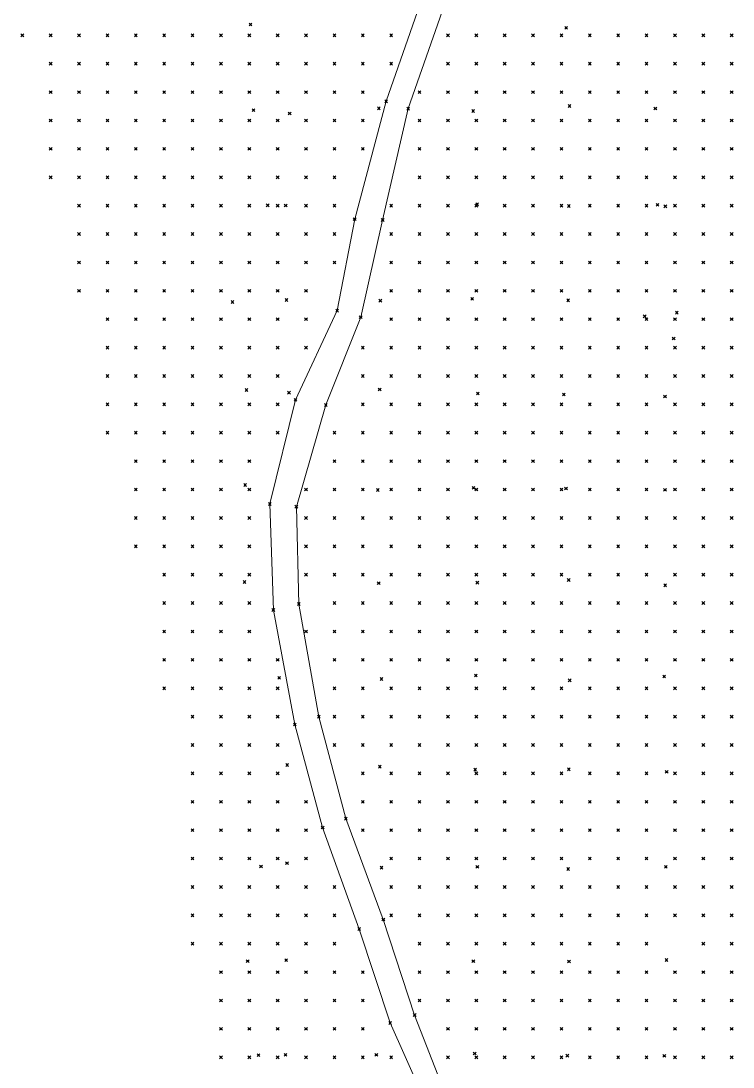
# Model space of a CAD drawing. Header units: metres. Extents: x 441556 to 446409, y 432338 to 461058.
# Drawn here: x 445964.6 to 446039.9, y 438629 to 438739.5 of the extents above; entities that cross this region are included whole.
import ezdxf

# ---------------------------------------------------------------- set-up
doc = ezdxf.new("R2010")
doc.units = ezdxf.units.M
doc.header["$MEASUREMENT"] = 0
doc.header["$PDMODE"] = 35
doc.header["$PDSIZE"] = 0.15
for name, color, linetype, lineweight in [('DTM-BRE-RevN_GRP_DRUM PAMANT', 2, 'Continuous', 0), ('DTM-BRE-RevN_GRP_DRUM PIATRA', 2, 'Continuous', 0), ('DTM-NOK-RevN_LIDAR_co_lidar', 91, 'Continuous', 0), ('DTM-NOK-RevN_RTK', 32, 'Continuous', 0)]:
    doc.layers.add(name, color=color, linetype=linetype, lineweight=lineweight)

msp = doc.modelspace()

# ---------------------------------------------------------------- linework, layer by layer
at = {"layer": 'DTM-BRE-RevN_GRP_DRUM PAMANT'}
for p, q in [((446008.356, 438745.81, 346.361), (446003.181, 438731.051, 347.78)), ((446003.181, 438731.051, 347.78), (445999.857, 438718.604, 346.541)), ((445999.857, 438718.604, 346.541), (445997.998, 438708.935, 345.435)), ((445997.998, 438708.935, 345.435), (445993.593, 438699.514, 344.61)), ((445993.593, 438699.514, 344.61), (445990.881, 438688.511, 343.679)), ((445990.881, 438688.511, 343.679), (445991.258, 438677.303, 342.579)), ((445991.258, 438677.303, 342.579), (445993.523, 438665.21, 341.849)), ((445993.523, 438665.21, 341.849), (445996.466, 438654.321, 341.461)), ((445996.466, 438654.321, 341.461), (446000.333, 438643.599, 340.901)), ((446000.333, 438643.599, 340.901), (446003.607, 438633.673, 340.483)), ((446003.607, 438633.673, 340.483), (446008.783, 438622.075, 339.126))]:
    msp.add_line(p, q, dxfattribs=at)
at = {"layer": 'DTM-BRE-RevN_GRP_DRUM PIATRA'}
for p, q in [((446005.515, 438730.278, 347.797), (446010.744, 438745.224, 346.622)), ((446002.812, 438718.503, 346.511), (446005.515, 438730.278, 347.797)), ((446000.498, 438708.242, 345.769), (446002.812, 438718.503, 346.511)), ((445996.809, 438698.972, 344.789), (446000.498, 438708.242, 345.769)), ((445993.696, 438688.213, 343.713), (445996.809, 438698.972, 344.789)), ((445993.953, 438677.936, 342.871), (445993.696, 438688.213, 343.713)), ((445996.069, 438666.032, 342.093), (445993.953, 438677.936, 342.871)), ((445998.926, 438655.26, 341.66), (445996.069, 438666.032, 342.093)), ((446002.884, 438644.602, 341.164), (445998.926, 438655.26, 341.66)), ((446006.192, 438634.511, 340.698), (446002.884, 438644.602, 341.164)), ((446010.739, 438622.906, 339.337), (446006.192, 438634.511, 340.698))]:
    msp.add_line(p, q, dxfattribs=at)
at = {"layer": 'DTM-NOK-RevN_LIDAR_co_lidar'}
for p in [(445964.724, 438738.022, 326.683), (445967.723, 438738.022, 327.562), (445970.723, 438738.022, 328.483), (445973.722, 438738.022, 329.759), (445976.721, 438738.022, 334.578), (445979.721, 438738.022, 337.151), (445982.72, 438738.022, 341.418), (445985.72, 438738.022, 343.899), (445988.719, 438738.022, 345.227), (445991.718, 438738.022, 345.487), (445994.718, 438738.022, 346.073), (445997.717, 438738.022, 346.595), (446000.716, 438738.022, 346.873), (446003.716, 438738.022, 347.033), (446009.715, 438738.022, 347.423), (446012.714, 438738.022, 348.307), (446015.713, 438738.022, 349.058), (446018.713, 438738.022, 350.143), (446021.712, 438738.022, 351.213), (446024.711, 438738.022, 352.033), (446027.711, 438738.022, 352.676), (446030.71, 438738.022, 353.186), (446033.71, 438738.022, 353.979), (446036.709, 438738.022, 354.449), (446039.708, 438738.022, 354.996), (445967.723, 438735.023, 327.469), (445970.723, 438735.023, 328.375), (445973.722, 438735.023, 329.382), (445976.721, 438735.023, 334.067), (445979.721, 438735.023, 337.734), (445982.72, 438735.023, 340.886), (445985.72, 438735.023, 344.367), (445988.719, 438735.023, 345.341), (445991.718, 438735.023, 345.487), (445994.718, 438735.023, 346.063), (445997.717, 438735.023, 346.599), (446000.716, 438735.023, 347.159), (446003.716, 438735.023, 347.516), (446009.715, 438735.023, 348.022), (446012.714, 438735.023, 348.745), (446015.713, 438735.023, 349.414), (446018.713, 438735.023, 350.378), (446021.712, 438735.023, 351.209), (446024.711, 438735.023, 351.951), (446027.711, 438735.023, 352.6), (446030.71, 438735.023, 353.113), (446033.71, 438735.023, 353.799), (446036.709, 438735.023, 354.309), (446039.708, 438735.023, 354.886), (445967.723, 438732.023, 327.107), (445970.723, 438732.023, 327.881), (445973.722, 438732.023, 330.404), (445976.721, 438732.023, 335.358), (445979.721, 438732.023, 338.59), (445982.72, 438732.023, 339.701), (445985.72, 438732.023, 342.309), (445988.719, 438732.023, 345.027), (445991.718, 438732.023, 345.536), (445994.718, 438732.023, 346.08), (445997.717, 438732.023, 346.649), (446000.716, 438732.023, 347.096), (446006.715, 438732.023, 347.748), (446009.715, 438732.023, 348.436), (446012.714, 438732.023, 348.974), (446015.713, 438732.023, 349.625), (446018.713, 438732.023, 350.284), (446021.712, 438732.023, 351.12), (446024.711, 438732.023, 351.771), (446027.711, 438732.023, 352.224), (446030.71, 438732.023, 352.707), (446033.71, 438732.023, 353.367), (446036.709, 438732.023, 354.028), (446039.708, 438732.023, 354.647), (445967.723, 438729.024, 327.109), (445970.723, 438729.024, 328.092), (445973.722, 438729.024, 332.687), (445976.721, 438729.024, 336.701), (445979.721, 438729.024, 337.466), (445982.72, 438729.024, 339.617), (445985.72, 438729.024, 341.015), (445988.719, 438729.024, 344.282), (445991.718, 438729.024, 345.492), (445994.718, 438729.024, 345.958), (445997.717, 438729.024, 346.492), (446000.716, 438729.024, 346.969), (446006.715, 438729.024, 347.767), (446009.715, 438729.024, 348.228), (446012.714, 438729.024, 348.894), (446015.713, 438729.024, 349.424), (446018.713, 438729.024, 350.109), (446021.712, 438729.024, 350.86), (446024.711, 438729.024, 351.343), (446027.711, 438729.024, 351.581), (446030.71, 438729.024, 352.005), (446033.71, 438729.024, 352.732), (446036.709, 438729.024, 353.583), (446039.708, 438729.024, 354.351), (445967.723, 438726.025, 326.865), (445970.723, 438726.025, 328.368), (445973.722, 438726.025, 333.764), (445976.721, 438726.025, 338.415), (445979.721, 438726.025, 338.369), (445982.72, 438726.025, 340.73), (445985.72, 438726.025, 341.189), (445988.719, 438726.025, 344.27), (445991.718, 438726.025, 345.408), (445994.718, 438726.025, 345.888), (445997.717, 438726.025, 346.308), (446000.716, 438726.025, 346.795), (446006.715, 438726.025, 347.51), (446009.715, 438726.025, 347.876), (446012.714, 438726.025, 348.507), (446015.713, 438726.025, 349.097), (446018.713, 438726.025, 349.802), (446021.712, 438726.025, 350.303), (446024.711, 438726.025, 350.742), (446027.711, 438726.025, 351.066), (446030.71, 438726.025, 351.587), (446033.71, 438726.025, 352.374), (446036.709, 438726.025, 353.312), (446039.708, 438726.025, 354.139), (445967.723, 438723.025, 326.594), (445970.723, 438723.025, 327.949), (445973.722, 438723.025, 333.05), (445976.721, 438723.025, 339.814), (445979.721, 438723.025, 342.762), (445982.72, 438723.025, 341.714), (445985.72, 438723.025, 343.277), (445988.719, 438723.025, 344.533), (445991.718, 438723.025, 345.125), (445994.718, 438723.025, 345.636), (445997.717, 438723.025, 346.144), (446006.715, 438723.025, 347.095), (446009.715, 438723.025, 347.586), (446012.714, 438723.025, 348.186), (446015.713, 438723.025, 348.78), (446018.713, 438723.025, 349.372), (446021.712, 438723.025, 349.902), (446024.711, 438723.025, 350.355), (446027.711, 438723.025, 350.787), (446030.71, 438723.025, 351.472), (446033.71, 438723.025, 352.349), (446036.709, 438723.025, 353.266), (446039.708, 438723.025, 353.931), (445970.723, 438720.026, 327.681), (445973.722, 438720.026, 332.22), (445976.721, 438720.026, 338.453), (445979.721, 438720.026, 342.038), (445982.72, 438720.026, 342.106), (445985.72, 438720.026, 343.725), (445988.719, 438720.026, 344.243), (445991.718, 438720.026, 344.841), (445994.718, 438720.026, 345.349), (445997.717, 438720.026, 345.977), (446003.716, 438720.026, 346.44), (446006.715, 438720.026, 346.802), (446009.715, 438720.026, 347.397), (446012.714, 438720.026, 348.093), (446015.713, 438720.026, 348.656), (446018.713, 438720.026, 349.191), (446021.712, 438720.026, 349.709), (446024.711, 438720.026, 350.264), (446027.711, 438720.026, 350.828), (446030.71, 438720.026, 351.586), (446033.71, 438720.026, 352.409), (446036.709, 438720.026, 353.171), (446039.708, 438720.026, 353.828), (445970.723, 438717.026, 328.768), (445973.722, 438717.026, 331.962), (445976.721, 438717.026, 335.718), (445979.721, 438717.026, 339.106), (445982.72, 438717.026, 340.755), (445985.72, 438717.026, 342.785), (445988.719, 438717.026, 344.08), (445991.718, 438717.026, 344.617), (445994.718, 438717.026, 345.052), (445997.717, 438717.026, 345.608), (446003.716, 438717.026, 346.083), (446006.715, 438717.026, 346.664), (446009.715, 438717.026, 347.359), (446012.714, 438717.026, 348.009), (446015.713, 438717.026, 348.601), (446018.713, 438717.026, 349.14), (446021.712, 438717.026, 349.673), (446024.711, 438717.026, 350.272), (446027.711, 438717.026, 350.923), (446030.71, 438717.026, 351.583), (446033.71, 438717.026, 352.388), (446036.709, 438717.026, 353.09), (446039.708, 438717.026, 353.726), (445970.723, 438714.027, 328.643), (445973.722, 438714.027, 331.125), (445976.721, 438714.027, 332.904), (445979.721, 438714.027, 336.851), (445982.72, 438714.027, 339.557), (445985.72, 438714.027, 342.018), (445988.719, 438714.027, 343.819), (445991.718, 438714.027, 344.327), (445994.718, 438714.027, 344.632), (445997.717, 438714.027, 345.065), (446003.716, 438714.027, 345.944), (446006.715, 438714.027, 346.579), (446009.715, 438714.027, 347.223), (446012.714, 438714.027, 347.83), (446015.713, 438714.027, 348.459), (446018.713, 438714.027, 349.092), (446021.712, 438714.027, 349.654), (446024.711, 438714.027, 350.261), (446027.711, 438714.027, 350.882), (446030.71, 438714.027, 351.497), (446033.71, 438714.027, 352.33), (446036.709, 438714.027, 353.093), (446039.708, 438714.027, 353.586), (445970.723, 438711.028, 327.123), (445973.722, 438711.028, 330.381), (445976.721, 438711.028, 332.563), (445979.721, 438711.028, 336.794), (445982.72, 438711.028, 338.552), (445985.72, 438711.028, 341.698), (445988.719, 438711.028, 343.184), (445991.718, 438711.028, 343.777), (445994.718, 438711.028, 344.124), (446003.716, 438711.028, 345.865), (446006.715, 438711.028, 346.421), (446009.715, 438711.028, 347.041), (446012.714, 438711.028, 347.652), (446015.713, 438711.028, 348.274), (446018.713, 438711.028, 348.986), (446021.712, 438711.028, 349.589), (446024.711, 438711.028, 350.194), (446027.711, 438711.028, 350.838), (446030.71, 438711.028, 351.428), (446033.71, 438711.028, 352.171), (446036.709, 438711.028, 352.75), (446039.708, 438711.028, 353.082), (445973.722, 438708.028, 330.719), (445976.721, 438708.028, 334.702), (445979.721, 438708.028, 337.457), (445982.72, 438708.028, 339.22), (445985.72, 438708.028, 342.185), (445988.719, 438708.028, 342.924), (445991.718, 438708.028, 343.404), (445994.718, 438708.028, 343.971), (446003.716, 438708.028, 345.696), (446006.715, 438708.028, 346.227), (446009.715, 438708.028, 346.875), (446012.714, 438708.028, 347.5), (446015.713, 438708.028, 348.108), (446018.713, 438708.028, 348.805), (446021.712, 438708.028, 349.421), (446024.711, 438708.028, 350.056), (446027.711, 438708.028, 350.82), (446030.71, 438708.028, 351.456), (446033.71, 438708.028, 351.919), (446036.709, 438708.028, 352.116), (446039.708, 438708.028, 352.49), (445973.722, 438705.029, 332.539), (445976.721, 438705.029, 336.909), (445979.721, 438705.029, 337.427), (445982.72, 438705.029, 339.545), (445985.72, 438705.029, 342.047), (445988.719, 438705.029, 343.235), (445991.718, 438705.029, 343.546), (445994.718, 438705.029, 344.19), (446000.716, 438705.029, 345.045), (446003.716, 438705.029, 345.526), (446006.715, 438705.029, 346.145), (446009.715, 438705.029, 346.734), (446012.714, 438705.029, 347.268), (446015.713, 438705.029, 347.84), (446018.713, 438705.029, 348.54), (446021.712, 438705.029, 349.21), (446024.711, 438705.029, 349.899), (446027.711, 438705.029, 350.685), (446030.71, 438705.029, 351.258), (446033.71, 438705.029, 351.602), (446036.709, 438705.029, 351.868), (446039.708, 438705.029, 352.296), (445973.722, 438702.03, 334.054), (445976.721, 438702.03, 337.969), (445979.721, 438702.03, 338.34), (445982.72, 438702.03, 339.685), (445985.72, 438702.03, 341.591), (445988.719, 438702.03, 343.259), (445991.718, 438702.03, 343.63), (446000.716, 438702.03, 344.987), (446003.716, 438702.03, 345.504), (446006.715, 438702.03, 346.067), (446009.715, 438702.03, 346.58), (446012.714, 438702.03, 347.075), (446015.713, 438702.03, 347.678), (446018.713, 438702.03, 348.329), (446021.712, 438702.03, 349.057), (446024.711, 438702.03, 349.763), (446027.711, 438702.03, 350.372), (446030.71, 438702.03, 350.939), (446033.71, 438702.03, 351.271), (446036.709, 438702.03, 351.689), (446039.708, 438702.03, 352.269), (445973.722, 438699.03, 332.6), (445976.721, 438699.03, 335.137), (445979.721, 438699.03, 338.53), (445982.72, 438699.03, 339.324), (445985.72, 438699.03, 341.189), (445988.719, 438699.03, 343.211), (445991.718, 438699.03, 343.581), (446000.716, 438699.03, 345.034), (446003.716, 438699.03, 345.535), (446006.715, 438699.03, 345.977), (446009.715, 438699.03, 346.545), (446012.714, 438699.03, 347.079), (446015.713, 438699.03, 347.62), (446018.713, 438699.03, 348.268), (446021.712, 438699.03, 348.984), (446024.711, 438699.03, 349.616), (446027.711, 438699.03, 350.085), (446030.71, 438699.03, 350.541), (446033.71, 438699.03, 350.938), (446036.709, 438699.03, 351.508), (446039.708, 438699.03, 351.982), (445973.722, 438696.031, 330.172), (445976.721, 438696.031, 333.365), (445979.721, 438696.031, 337.648), (445982.72, 438696.031, 339.152), (445985.72, 438696.031, 341.131), (445988.719, 438696.031, 343.092), (445991.718, 438696.031, 343.575), (445997.717, 438696.031, 344.555), (446000.716, 438696.031, 345.028), (446003.716, 438696.031, 345.525), (446006.715, 438696.031, 345.984), (446009.715, 438696.031, 346.647), (446012.714, 438696.031, 347.295), (446015.713, 438696.031, 347.818), (446018.713, 438696.031, 348.362), (446021.712, 438696.031, 348.903), (446024.711, 438696.031, 349.426), (446027.711, 438696.031, 349.916), (446030.71, 438696.031, 350.387), (446033.71, 438696.031, 350.805), (446036.709, 438696.031, 351.263), (446039.708, 438696.031, 351.522), (445976.721, 438693.031, 332.561), (445979.721, 438693.031, 337.322), (445982.72, 438693.031, 339.673), (445985.72, 438693.031, 341.942), (445988.719, 438693.031, 343.027), (445997.717, 438693.031, 344.493), (446000.716, 438693.031, 345.019), (446003.716, 438693.031, 345.615), (446006.715, 438693.031, 346.13), (446009.715, 438693.031, 346.812), (446012.714, 438693.031, 347.41), (446015.713, 438693.031, 347.921), (446018.713, 438693.031, 348.373), (446021.712, 438693.031, 348.833), (446024.711, 438693.031, 349.199), (446027.711, 438693.031, 349.755), (446030.71, 438693.031, 350.206), (446033.71, 438693.031, 350.589), (446036.709, 438693.031, 350.941), (446039.708, 438693.031, 351.075), (445976.721, 438690.032, 332.031), (445979.721, 438690.032, 336.562), (445982.72, 438690.032, 339.974), (445985.72, 438690.032, 343.146), (445988.719, 438690.032, 343.118), (445994.718, 438690.032, 343.662), (445997.717, 438690.032, 344.322), (446000.716, 438690.032, 344.872), (446003.716, 438690.032, 345.5), (446006.715, 438690.032, 346.104), (446009.715, 438690.032, 346.65), (446012.714, 438690.032, 347.099), (446015.713, 438690.032, 347.537), (446018.713, 438690.032, 348.014), (446021.712, 438690.032, 348.467), (446024.711, 438690.032, 348.844), (446027.711, 438690.032, 349.351), (446030.71, 438690.032, 349.714), (446033.71, 438690.032, 350.168), (446036.709, 438690.032, 350.45), (446039.708, 438690.032, 350.446), (445976.721, 438687.033, 331.792), (445979.721, 438687.033, 335.18), (445982.72, 438687.033, 341.52), (445985.72, 438687.033, 344.083), (445988.719, 438687.033, 343.059), (445994.718, 438687.033, 343.359), (445997.717, 438687.033, 343.967), (446000.716, 438687.033, 344.538), (446003.716, 438687.033, 345.143), (446006.715, 438687.033, 345.782), (446009.715, 438687.033, 346.263), (446012.714, 438687.033, 346.621), (446015.713, 438687.033, 346.977), (446018.713, 438687.033, 347.425), (446021.712, 438687.033, 347.993), (446024.711, 438687.033, 348.472), (446027.711, 438687.033, 348.868), (446030.71, 438687.033, 349.246), (446033.71, 438687.033, 349.617), (446036.709, 438687.033, 349.841), (446039.708, 438687.033, 349.943), (445976.721, 438684.033, 332.461), (445979.721, 438684.033, 334.908), (445982.72, 438684.033, 341.71), (445985.72, 438684.033, 342.735), (445988.719, 438684.033, 342.758), (445994.718, 438684.033, 343.122), (445997.717, 438684.033, 343.652), (446000.716, 438684.033, 344.261), (446003.716, 438684.033, 344.83), (446006.715, 438684.033, 345.295), (446009.715, 438684.033, 345.856), (446012.714, 438684.033, 346.146), (446015.713, 438684.033, 346.477), (446018.713, 438684.033, 346.889), (446021.712, 438684.033, 347.474), (446024.711, 438684.033, 347.939), (446027.711, 438684.033, 348.214), (446030.71, 438684.033, 348.624), (446033.71, 438684.033, 349.033), (446036.709, 438684.033, 349.28), (446039.708, 438684.033, 349.58), (445979.721, 438681.034, 336.161), (445982.72, 438681.034, 340.852), (445985.72, 438681.034, 343.015), (445988.719, 438681.034, 342.691), (445994.718, 438681.034, 342.958), (445997.717, 438681.034, 343.46), (446000.716, 438681.034, 344.043), (446003.716, 438681.034, 344.482), (446006.715, 438681.034, 344.815), (446009.715, 438681.034, 345.411), (446012.714, 438681.034, 345.769), (446015.713, 438681.034, 346.165), (446018.713, 438681.034, 346.621), (446021.712, 438681.034, 347.093), (446024.711, 438681.034, 347.389), (446027.711, 438681.034, 347.747), (446030.71, 438681.034, 348.097), (446033.71, 438681.034, 348.607), (446036.709, 438681.034, 348.824), (446039.708, 438681.034, 349.165), (445979.721, 438678.035, 335.629), (445982.72, 438678.035, 340.142), (445985.72, 438678.035, 342.472), (445988.719, 438678.035, 342.729), (445997.717, 438678.035, 343.295), (446000.716, 438678.035, 343.764), (446003.716, 438678.035, 344.118), (446006.715, 438678.035, 344.479), (446009.715, 438678.035, 345.027), (446012.714, 438678.035, 345.575), (446015.713, 438678.035, 346.078), (446018.713, 438678.035, 346.397), (446021.712, 438678.035, 346.62), (446024.711, 438678.035, 346.849), (446027.711, 438678.035, 347.365), (446030.71, 438678.035, 347.746), (446033.71, 438678.035, 348.134), (446036.709, 438678.035, 348.325), (446039.708, 438678.035, 348.745), (445979.721, 438675.035, 334.583), (445982.72, 438675.035, 339.345), (445985.72, 438675.035, 340.48), (445988.719, 438675.035, 341.961), (445994.718, 438675.035, 342.552), (445997.717, 438675.035, 343.123), (446000.716, 438675.035, 343.493), (446003.716, 438675.035, 343.803), (446006.715, 438675.035, 344.227), (446009.715, 438675.035, 344.895), (446012.714, 438675.035, 345.446), (446015.713, 438675.035, 345.91), (446018.713, 438675.035, 345.928), (446021.712, 438675.035, 346.053), (446024.711, 438675.035, 346.36), (446027.711, 438675.035, 346.957), (446030.71, 438675.035, 347.264), (446033.71, 438675.035, 347.63), (446036.709, 438675.035, 347.92), (446039.708, 438675.035, 348.351), (445979.721, 438672.036, 332.744), (445982.72, 438672.036, 338.734), (445985.72, 438672.036, 339.792), (445988.719, 438672.036, 341.025), (445991.718, 438672.036, 341.697), (445997.717, 438672.036, 342.954), (446000.716, 438672.036, 343.265), (446003.716, 438672.036, 343.495), (446006.715, 438672.036, 344.003), (446009.715, 438672.036, 344.663), (446012.714, 438672.036, 345.132), (446015.713, 438672.036, 345.474), (446018.713, 438672.036, 345.502), (446021.712, 438672.036, 345.647), (446024.711, 438672.036, 346.024), (446027.711, 438672.036, 346.529), (446030.71, 438672.036, 346.99), (446033.71, 438672.036, 347.212), (446036.709, 438672.036, 347.631), (446039.708, 438672.036, 348.101), (445979.721, 438669.036, 331.849), (445982.72, 438669.036, 336.74), (445985.72, 438669.036, 340.019), (445988.719, 438669.036, 340.607), (445991.718, 438669.036, 341.382), (445997.717, 438669.036, 342.624), (446000.716, 438669.036, 342.951), (446003.716, 438669.036, 343.148), (446006.715, 438669.036, 343.628), (446009.715, 438669.036, 344.167), (446012.714, 438669.036, 344.667), (446015.713, 438669.036, 345.002), (446018.713, 438669.036, 345.116), (446021.712, 438669.036, 345.369), (446024.711, 438669.036, 345.823), (446027.711, 438669.036, 346.3), (446030.71, 438669.036, 346.85), (446033.71, 438669.036, 347.099), (446036.709, 438669.036, 347.555), (446039.708, 438669.036, 347.932), (445982.72, 438666.037, 334.46), (445985.72, 438666.037, 339.16), (445988.719, 438666.037, 340.757), (445991.718, 438666.037, 341.518), (445997.717, 438666.037, 342.258), (446000.716, 438666.037, 342.606), (446003.716, 438666.037, 342.824), (446006.715, 438666.037, 343.316), (446009.715, 438666.037, 343.752), (446012.714, 438666.037, 344.169), (446015.713, 438666.037, 344.576), (446018.713, 438666.037, 344.781), (446021.712, 438666.037, 345.136), (446024.711, 438666.037, 345.534), (446027.711, 438666.037, 346.126), (446030.71, 438666.037, 346.663), (446033.71, 438666.037, 346.916), (446036.709, 438666.037, 347.38), (446039.708, 438666.037, 347.768), (445982.72, 438663.038, 332.579), (445985.72, 438663.038, 337.403), (445988.719, 438663.038, 340.898), (445991.718, 438663.038, 341.203), (445997.717, 438663.038, 341.965), (446000.716, 438663.038, 342.319), (446003.716, 438663.038, 342.542), (446006.715, 438663.038, 343.025), (446009.715, 438663.038, 343.411), (446012.714, 438663.038, 343.731), (446015.713, 438663.038, 344.243), (446018.713, 438663.038, 344.555), (446021.712, 438663.038, 344.893), (446024.711, 438663.038, 345.307), (446027.711, 438663.038, 345.804), (446030.71, 438663.038, 346.322), (446033.71, 438663.038, 346.617), (446036.709, 438663.038, 346.981), (446039.708, 438663.038, 347.369), (445982.72, 438660.038, 331.895), (445985.72, 438660.038, 336.91), (445988.719, 438660.038, 340.752), (445991.718, 438660.038, 340.775), (446000.716, 438660.038, 342.102), (446003.716, 438660.038, 342.369), (446006.715, 438660.038, 342.847), (446009.715, 438660.038, 343.25), (446012.714, 438660.038, 343.599), (446015.713, 438660.038, 343.979), (446018.713, 438660.038, 344.362), (446021.712, 438660.038, 344.648), (446024.711, 438660.038, 345.093), (446027.711, 438660.038, 345.423), (446030.71, 438660.038, 345.877), (446033.71, 438660.038, 346.238), (446036.709, 438660.038, 346.636), (446039.708, 438660.038, 347.034), (445982.72, 438657.039, 334.449), (445985.72, 438657.039, 339.109), (445988.719, 438657.039, 340.372), (445991.718, 438657.039, 340.58), (445994.718, 438657.039, 341.333), (446000.716, 438657.039, 341.888), (446003.716, 438657.039, 342.269), (446006.715, 438657.039, 342.703), (446009.715, 438657.039, 343.099), (446012.714, 438657.039, 343.486), (446015.713, 438657.039, 343.773), (446018.713, 438657.039, 344.211), (446021.712, 438657.039, 344.46), (446024.711, 438657.039, 344.775), (446027.711, 438657.039, 345.046), (446030.71, 438657.039, 345.54), (446033.71, 438657.039, 345.896), (446036.709, 438657.039, 346.393), (446039.708, 438657.039, 346.641), (445982.72, 438654.04, 335.551), (445985.72, 438654.04, 339.261), (445988.719, 438654.04, 339.837), (445991.718, 438654.04, 340.409), (445994.718, 438654.04, 341.118), (446000.716, 438654.04, 341.765), (446003.716, 438654.04, 342.163), (446006.715, 438654.04, 342.553), (446009.715, 438654.04, 342.82), (446012.714, 438654.04, 343.185), (446015.713, 438654.04, 343.528), (446018.713, 438654.04, 343.997), (446021.712, 438654.04, 344.357), (446024.711, 438654.04, 344.505), (446027.711, 438654.04, 344.689), (446030.71, 438654.04, 345.229), (446033.71, 438654.04, 345.538), (446036.709, 438654.04, 345.998), (446039.708, 438654.04, 346.205), (445982.72, 438651.04, 336.013), (445985.72, 438651.04, 338.313), (445988.719, 438651.04, 339.409), (445991.718, 438651.04, 340.391), (445994.718, 438651.04, 340.855), (446003.716, 438651.04, 341.964), (446006.715, 438651.04, 342.33), (446009.715, 438651.04, 342.545), (446012.714, 438651.04, 342.877), (446015.713, 438651.04, 343.363), (446018.713, 438651.04, 343.731), (446021.712, 438651.04, 344.02), (446024.711, 438651.04, 344.183), (446027.711, 438651.04, 344.468), (446030.71, 438651.04, 344.988), (446033.71, 438651.04, 345.335), (446036.709, 438651.04, 345.743), (446039.708, 438651.04, 345.915), (445982.72, 438648.041, 335.408), (445985.72, 438648.041, 337.867), (445988.719, 438648.041, 338.961), (445991.718, 438648.041, 340.064), (445994.718, 438648.041, 340.576), (445997.717, 438648.041, 341.155), (446003.716, 438648.041, 341.655), (446006.715, 438648.041, 341.955), (446009.715, 438648.041, 342.247), (446012.714, 438648.041, 342.602), (446015.713, 438648.041, 343.141), (446018.713, 438648.041, 343.344), (446021.712, 438648.041, 343.734), (446024.711, 438648.041, 344.032), (446027.711, 438648.041, 344.368), (446030.71, 438648.041, 344.734), (446033.71, 438648.041, 345.019), (446036.709, 438648.041, 345.371), (446039.708, 438648.041, 345.633), (445982.72, 438645.041, 335.051), (445985.72, 438645.041, 337.516), (445988.719, 438645.041, 338.676), (445991.718, 438645.041, 339.809), (445994.718, 438645.041, 340.274), (445997.717, 438645.041, 340.87), (446003.716, 438645.041, 341.379), (446006.715, 438645.041, 341.714), (446009.715, 438645.041, 342.068), (446012.714, 438645.041, 342.441), (446015.713, 438645.041, 342.744), (446018.713, 438645.041, 343.061), (446021.712, 438645.041, 343.577), (446024.711, 438645.041, 343.948), (446027.711, 438645.041, 344.227), (446030.71, 438645.041, 344.421), (446033.71, 438645.041, 344.44), (446036.709, 438645.041, 344.838), (446039.708, 438645.041, 345.199), (445982.72, 438642.042, 336.029), (445985.72, 438642.042, 338.03), (445988.719, 438642.042, 338.491), (445991.718, 438642.042, 339.496), (445994.718, 438642.042, 339.943), (445997.717, 438642.042, 340.438), (446006.715, 438642.042, 341.426), (446009.715, 438642.042, 341.85), (446012.714, 438642.042, 342.175), (446015.713, 438642.042, 342.394), (446018.713, 438642.042, 342.767), (446021.712, 438642.042, 343.304), (446024.711, 438642.042, 343.666), (446027.711, 438642.042, 343.911), (446030.71, 438642.042, 343.945), (446036.709, 438642.042, 344.472), (446039.708, 438642.042, 344.725), (445985.72, 438639.043, 338.421), (445988.719, 438639.043, 338.854), (445991.718, 438639.043, 339.222), (445994.718, 438639.043, 339.746), (445997.717, 438639.043, 340.182), (446000.716, 438639.043, 340.551), (446006.715, 438639.043, 341.293), (446009.715, 438639.043, 341.568), (446012.714, 438639.043, 341.927), (446015.713, 438639.043, 342.151), (446018.713, 438639.043, 342.567), (446021.712, 438639.043, 343.018), (446024.711, 438639.043, 343.374), (446027.711, 438639.043, 343.502), (446030.71, 438639.043, 343.528), (446033.71, 438639.043, 343.882), (446036.709, 438639.043, 344.307), (446039.708, 438639.043, 344.495), (445985.72, 438636.043, 338.604), (445988.719, 438636.043, 338.624), (445991.718, 438636.043, 338.973), (445994.718, 438636.043, 339.52), (445997.717, 438636.043, 339.865), (446000.716, 438636.043, 340.315), (446006.715, 438636.043, 341.012), (446009.715, 438636.043, 341.317), (446012.714, 438636.043, 341.638), (446015.713, 438636.043, 341.899), (446018.713, 438636.043, 342.494), (446021.712, 438636.043, 342.676), (446024.711, 438636.043, 342.906), (446027.711, 438636.043, 343.049), (446030.71, 438636.043, 343.162), (446033.71, 438636.043, 343.577), (446036.709, 438636.043, 343.75), (446039.708, 438636.043, 344.21), (445985.72, 438633.044, 338.463), (445988.719, 438633.044, 338.375), (445991.718, 438633.044, 338.79), (445994.718, 438633.044, 339.135), (445997.717, 438633.044, 339.571), (446000.716, 438633.044, 340.126), (446009.715, 438633.044, 340.993), (446012.714, 438633.044, 341.252), (446015.713, 438633.044, 341.601), (446018.713, 438633.044, 342.225), (446021.712, 438633.044, 342.413), (446024.711, 438633.044, 342.494), (446027.711, 438633.044, 342.52), (446030.71, 438633.044, 342.727), (446033.71, 438633.044, 343.064), (446036.709, 438633.044, 343.254), (446039.708, 438633.044, 343.609), (445985.72, 438630.045, 338.256), (445988.719, 438630.045, 338.31), (445991.718, 438630.045, 338.413), (445994.718, 438630.045, 338.671), (445997.717, 438630.045, 339.093), (446000.716, 438630.045, 339.67), (446003.716, 438630.045, 340.07), (446009.715, 438630.045, 340.594), (446012.714, 438630.045, 340.849), (446015.713, 438630.045, 341.31), (446018.713, 438630.045, 341.836), (446021.712, 438630.045, 342.089), (446024.711, 438630.045, 342.03), (446027.711, 438630.045, 342.002), (446030.71, 438630.045, 342.539), (446033.71, 438630.045, 342.686), (446036.709, 438630.045, 342.887), (446039.708, 438630.045, 343.349)]:
    msp.add_point(p, dxfattribs=at)
at = {"layer": 'DTM-NOK-RevN_RTK'}
for p in [(445988.852, 438739.171, 345.501), (446022.212, 438738.808, 351.955), (446003.181, 438731.051, 347.78), (445989.156, 438730.113, 345.281), (445992.979, 438729.768, 346.098), (446002.417, 438730.3, 347.708), (446005.515, 438730.278, 347.797), (446012.378, 438730.03, 349.455), (446022.568, 438730.551, 351.845), (446031.637, 438730.286, 353.238), (445990.663, 438720.059, 344.999), (445992.569, 438720.039, 345.421), (446012.801, 438720.168, 348.646), (446022.495, 438719.986, 350.258), (446031.87, 438720.107, 352.546), (446032.693, 438719.962, 352.565), (445999.857, 438718.604, 346.541), (446002.812, 438718.503, 346.511), (445986.939, 438709.837, 342.823), (445992.649, 438710.062, 344.084), (446002.572, 438709.982, 346.117), (446012.27, 438710.174, 347.982), (446022.42, 438710.022, 350.049), (445997.998, 438708.935, 345.435), (446033.905, 438708.727, 352.531), (446000.498, 438708.242, 345.769), (446030.52, 438708.335, 351.766), (446033.569, 438705.983, 351.766), (445988.416, 438700.542, 343.197), (445992.908, 438700.258, 344.471), (446002.502, 438700.609, 345.718), (446012.881, 438700.173, 347.417), (446021.97, 438700.071, 349.523), (446032.664, 438699.854, 351.133), (445993.593, 438699.514, 344.61), (445996.809, 438698.972, 344.789), (445988.275, 438690.509, 343.5), (446002.302, 438689.99, 345.639), (446012.41, 438690.212, 347.52), (446022.199, 438690.137, 348.803), (446032.669, 438689.997, 350.444), (445990.881, 438688.511, 343.679), (445993.696, 438688.213, 343.713), (445988.212, 438680.256, 342.527), (446002.397, 438680.138, 344.453), (446012.818, 438680.198, 345.927), (446022.484, 438680.471, 347.285), (446032.681, 438679.918, 348.648), (445993.953, 438677.936, 342.871), (445991.258, 438677.303, 342.579), (445991.869, 438670.139, 341.977), (446002.69, 438670.016, 343.295), (446012.656, 438670.38, 345.263), (446032.569, 438670.27, 347.244), (446022.591, 438669.865, 345.766), (445996.069, 438666.032, 342.093), (445993.523, 438665.21, 341.849), (445992.725, 438660.927, 341.702), (446002.513, 438660.753, 342.366), (446012.597, 438660.437, 343.705), (446022.49, 438660.477, 345.005), (446032.83, 438660.203, 346.404), (445998.926, 438655.26, 341.66), (445996.466, 438654.321, 341.461), (445989.95, 438650.205, 339.926), (445992.698, 438650.552, 340.592), (446002.695, 438650.08, 341.878), (446012.826, 438650.161, 342.953), (446032.748, 438650.174, 345.372), (446022.416, 438649.942, 343.921), (446002.884, 438644.602, 341.164), (446000.333, 438643.599, 340.901), (445988.544, 438640.201, 338.811), (445992.62, 438640.304, 339.368), (446012.395, 438640.198, 341.845), (446022.506, 438640.171, 343.196), (446032.814, 438640.315, 344.092), (446003.607, 438633.673, 340.483), (446006.192, 438634.511, 340.698), (445989.692, 438630.265, 338.085), (445992.546, 438630.3, 338.328), (446002.146, 438630.303, 339.862), (446012.548, 438630.442, 340.785), (446022.341, 438630.207, 342.003), (446032.585, 438630.194, 342.823)]:
    msp.add_point(p, dxfattribs=at)

doc.saveas('drawing.dxf')
